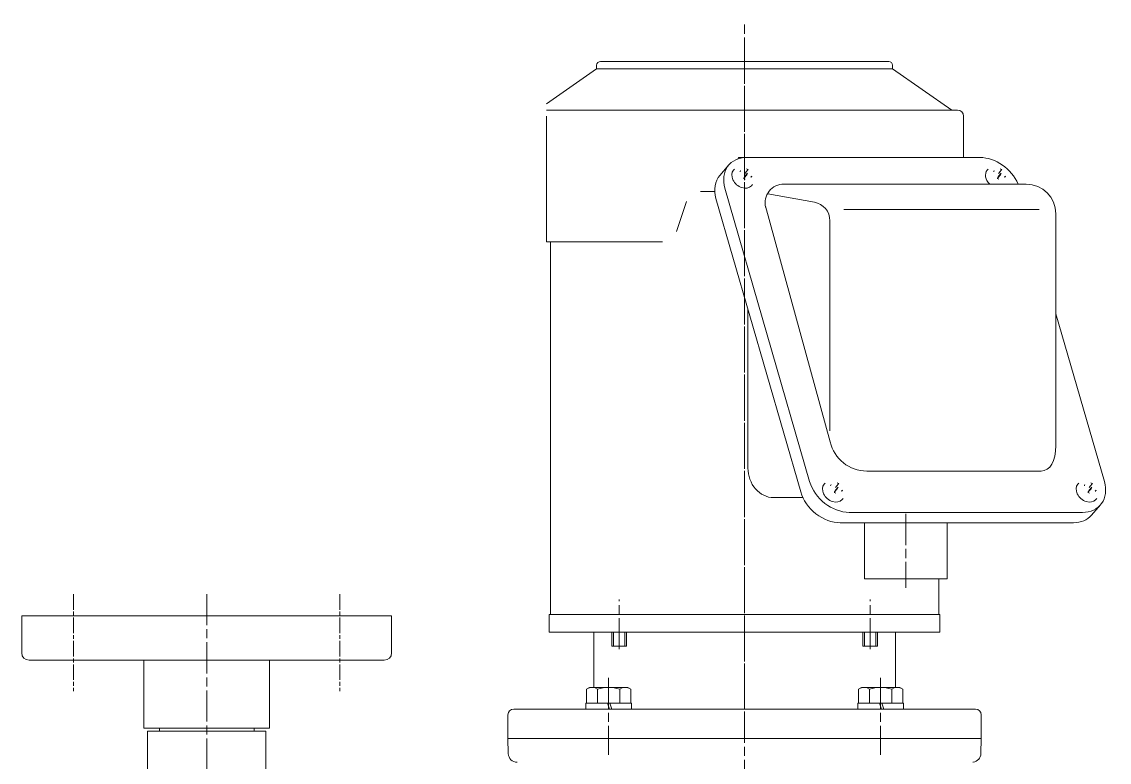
# Model space of a CAD drawing. Units: millimetres at full size. Extents: x -2818 to 571, y -785 to 714.
# Drawn here: x 145.4 to 512.9, y -85.2 to 165.2 of the extents above; entities that cross this region are included whole.
import ezdxf

# ---------------------------------------------------------------- set-up
doc = ezdxf.new("R2010")
doc.units = ezdxf.units.MM
doc.header["$LTSCALE"] = 0.88
doc.linetypes.add('CHAIN', pattern=[18.5, 12, -1.5, 3.5, -1.5])
doc.linetypes.add('USER5', pattern=[9, 6, -0.75, 1.5, -0.75])
doc.layers.add('0-2_AM_1', color=3, linetype='Continuous', lineweight=18)
doc.layers.add('0-4_AM_7', color=2, linetype='CHAIN', lineweight=18)

msp = doc.modelspace()

# ---------------------------------------------------------------- linework, layer by layer
at = {"layer": '0-2_AM_1'}
for p, q in [((340.9765, 151.794), (438.3765, 151.794)), ((339.6765, 149.294), (322.6765, 137.3904)), ((339.6765, 150.494), (339.6765, 149.294)), ((439.6765, 150.494), (439.6765, 149.294)), ((322.6765, 135.294), (461.6765, 135.294)), ((322.6765, 133.294), (322.6765, 90.794)), ((463.6765, 119.294), (463.6765, 133.294)), ((390.4163, 119.294), (469.2246, 119.294)), ((381.3141, 113.2575), (384.3452, 116.7575)), ((385.9285, 114.9844), (386.2516, 115.3575)), ((389.5994, 112.8192), (390.6217, 113.9996)), ((390.0766, 114.2694), (389.7443, 113.8857)), ((389.8873, 113.8258), (389.9847, 114.1633)), ((390.8384, 115.183), (390.089, 114.3177)), ((471.665, 114.9844), (471.9882, 115.3575)), ((475.3359, 112.8192), (476.3582, 113.9996)), ((475.8131, 114.2694), (475.4808, 113.8857)), ((475.6238, 113.8258), (475.7212, 114.1633)), ((476.5749, 115.183), (475.8255, 114.3177)), ((389.4042, 112.1523), (389.4605, 112.3473)), ((390.4868, 113.5324), (389.4605, 112.3473)), ((389.7842, 112.7211), (389.5973, 112.8136)), ((392.0674, 112.9751), (391.7788, 112.6419)), ((475.1407, 112.1523), (475.197, 112.3473)), ((476.2233, 113.5324), (475.197, 112.3473)), ((475.5207, 112.7211), (475.3338, 112.8136)), ((477.8039, 112.9751), (477.5153, 112.6419)), ((379.5814, 107.794), (374.7837, 107.794)), ((383.024, 108.9017), (411.665, 9.6863)), ((391.9759, 109.7472), (392.2991, 110.1203)), ((413.2613, 104.1651), (397.4751, 106.9485)), ((370.0388, 104.3709), (366.6642, 94.217)), ((408.634, 6.1863), (379.9929, 105.4017)), ((396.7527, 102.8067), (418.6045, 23.1168)), ((423.1672, 101.721), (489.2548, 101.721)), ((494.8714, 21.9319), (494.8714, 100.294)), ((418.5097, 97.9102), (418.5097, 26.8492)), ((322.6765, 90.794), (361.9194, 90.794)), ((324.0765, -35.206), (324.0765, 90.794)), ((390.8214, 14.294), (390.8214, 67.8908)), ((511.258, 9.6863), (494.8714, 66.4511)), ((430.9816, 13.2716), (489.8714, 13.2716)), ((416.5695, 8.8408), (416.8927, 9.2139)), ((421.1278, 7.3888), (420.1015, 6.2037)), ((420.2404, 6.6756), (421.2627, 7.8561)), ((420.7176, 8.1258), (420.3853, 7.7421)), ((420.5283, 7.6822), (420.6257, 8.0198)), ((421.4794, 9.0394), (420.73, 8.1741)), ((502.306, 8.8408), (502.6292, 9.2139)), ((506.8644, 7.3888), (505.838, 6.2037)), ((505.9769, 6.6756), (506.9992, 7.8561)), ((506.4541, 8.1258), (506.1218, 7.7421)), ((506.2648, 7.6822), (506.3623, 8.0198)), ((507.2159, 9.0394), (506.4665, 8.1741)), ((399.4816, 4.294), (409.354, 4.294)), ((420.0452, 6.0087), (420.1015, 6.2037)), ((420.4252, 6.5775), (420.2383, 6.67)), ((422.7084, 6.8315), (422.4198, 6.4983)), ((422.617, 3.6036), (422.9401, 3.9767)), ((505.7817, 6.0087), (505.838, 6.2037)), ((506.1617, 6.5775), (505.9748, 6.67)), ((508.4449, 6.8315), (508.1563, 6.4983)), ((508.3535, 3.6036), (508.6766, 3.9767)), ((506.9057, -1.6696), (509.9368, 1.8304)), ((425.0574, -0.706), (503.8657, -0.706)), ((422.0263, -4.206), (500.8346, -4.206)), ((430.1784, -23.206), (430.1784, -4.206)), ((458.1784, -23.206), (458.1784, -4.206)), ((430.1784, -23.206), (458.1784, -23.206)), ((455.2765, -35.206), (455.2765, -23.206)), ((145.3765, -35.706), (145.3765, -48.206)), ((145.3765, -35.706), (270.3765, -35.706)), ((270.3765, -35.706), (270.3765, -48.206)), ((323.6765, -35.206), (455.6765, -35.206)), ((323.6765, -41.206), (323.6765, -35.206)), ((455.6765, -41.206), (455.6765, -35.206)), ((323.6765, -41.206), (455.6765, -41.206)), ((338.6765, -59.906), (338.6765, -41.206)), ((344.7501, -45.906), (344.7501, -41.206)), ((345.3501, -45.906), (345.3501, -41.206)), ((349.1501, -45.906), (349.1501, -41.206)), ((349.7501, -45.906), (349.7501, -41.206)), ((429.6029, -45.906), (429.6029, -41.206)), ((430.2029, -45.906), (430.2029, -41.206)), ((434.0029, -45.906), (434.0029, -41.206)), ((434.6029, -45.906), (434.6029, -41.206)), ((440.6765, -59.906), (440.6765, -41.206)), ((344.7501, -45.906), (349.7501, -45.906)), ((434.6029, -45.906), (429.6029, -45.906)), ((147.8765, -50.706), (267.8765, -50.706)), ((186.6265, -50.706), (186.6265, -73.706)), ((229.1265, -50.706), (229.1265, -73.706)), ((336.2071, -60.4877), (337.2146, -59.906)), ((336.2071, -60.4877), (336.2071, -65.206)), ((350.2146, -59.906), (337.2146, -59.906)), ((339.9598, -60.4877), (339.9598, -65.206)), ((347.4693, -60.4877), (347.4693, -65.206)), ((351.2221, -60.4877), (350.2146, -59.906)), ((351.2221, -60.4877), (351.2221, -65.206)), ((428.1309, -60.4877), (429.1384, -59.906)), ((428.1309, -60.4877), (428.1309, -65.206)), ((442.1384, -59.906), (429.1384, -59.906)), ((431.8837, -60.4877), (431.8837, -65.206)), ((439.3932, -60.4877), (439.3932, -65.206)), ((443.1459, -60.4877), (442.1384, -59.906)), ((443.1459, -60.4877), (443.1459, -65.206)), ((336.0146, -65.206), (351.4146, -65.206)), ((336.0146, -65.206), (336.0146, -67.206)), ((351.2221, -65.206), (336.2071, -65.206)), ((343.3146, -65.206), (344.0425, -67.206)), ((344.1146, -65.206), (344.8425, -67.206)), ((427.9384, -65.206), (443.3384, -65.206)), ((427.9384, -65.206), (427.9384, -67.206)), ((443.1459, -65.206), (428.1309, -65.206)), ((435.2384, -65.206), (435.9664, -67.206)), ((436.0384, -65.206), (436.7664, -67.206)), ((309.6765, -77.206), (309.6765, -69.206)), ((311.6765, -67.206), (467.6765, -67.206)), ((469.6765, -77.206), (469.6765, -69.206)), ((186.6265, -73.706), (229.1265, -73.706)), ((191.8765, -73.706), (191.8765, -74.706)), ((223.8765, -73.706), (223.8765, -74.706)), ((309.6765, -77.206), (469.6765, -77.206)), ((469.6765, -77.206), (389.6765, -77.206)), ((469.5435, -82.2846), (469.6765, -77.206))]:
    msp.add_line(p, q, dxfattribs=at)
for points in [[(339.6765, 149.294), (439.6765, 149.294), (459.6706, 135.294)], [(387.3648, 118.79), (387.6558, 119.294), (390.4163, 119.294)], [(484.8714, 110.294), (425.9816, 110.294), (402.9737, 110.294)], [(336.0146, -67.206), (351.4146, -67.206), (351.4146, -65.206)], [(427.9384, -67.206), (443.3384, -67.206), (443.3384, -65.206)], [(227.8765, -166.706), (187.8765, -166.706), (187.8765, -74.706)], [(227.8765, -166.706), (227.8765, -74.706), (187.8765, -74.706)], [(309.8095, -82.2846), (309.6765, -77.206), (389.6765, -77.206)]]:
    msp.add_lwpolyline(points, dxfattribs=at)
for centre, radius, start, end in [((340.9765, 150.494), 1.3, 90, 180), ((438.3765, 150.494), 1.3, 0, 90), ((461.6765, 133.294), 2, 0, 90), ((402.9737, 103.9424), 6.3514, 90, 193), ((484.8714, 100.294), 10, 0, 90), ((412.1584, 97.9102), 6.3514, 0, 79.99998), ((430.9816, 25.9743), 12.7027, 193, 270), ((147.8765, -48.206), 2.5, 180, 270), ((267.8765, -48.206), 2.5, 270, 0), ((338.0835, -63.2233), 3.3173, 55.55313, 115.55313), ((343.7146, -72.3152), 12.4091, 72.38753, 107.61247), ((349.3457, -63.2233), 3.3173, 64.44687, 124.44687), ((430.0073, -63.2233), 3.3173, 55.55313, 115.55313), ((435.6384, -72.3152), 12.4091, 72.38753, 107.61247), ((441.2696, -63.2233), 3.3173, 64.44687, 124.44687), ((311.6765, -69.206), 2, 90, 180), ((467.6765, -69.206), 2, 0, 90), ((312.8085, -82.206), 3, 181.50002, 270), ((466.5445, -82.206), 3, 278.3157, 358.4997), ((467.2677, -87.1534), 2, 98.3154, 103.1664)]:
    msp.add_arc(centre, radius, start, end, dxfattribs=at)
for centre, major_axis, ratio, start_param, end_param in [((393.4163, 108.9017), (-9.0711, 7.8558), 0.75, 5.56946093, 7.14025726), ((472.2246, 108.9017), (9.0711, -7.8558), 0.75, 0.99145061, 2.42786827), ((388.9522, 112.3658), (3.0237, -2.6186), 0.75, 3.14159265, 6.28318531), ((390.0943, 113.6845), (-1.663, 1.4402), 0.75, 0.19140484, 0.4755415), ((390.0943, 113.6845), (1.663, -1.4402), 0.75, 1.76220117, 2.04633783), ((474.6887, 112.3658), (-3.0237, 2.6186), 0.75, 0, 1.49817048), ((475.8308, 113.6845), (-1.663, 1.4402), 0.75, 0.19140484, 0.4755415), ((475.8308, 113.6845), (1.663, -1.4402), 0.75, 1.76220117, 2.04633783), ((390.3852, 105.4017), (-9.0711, 7.8558), 0.75, 6.28318531, 7.14025726), ((390.0943, 113.6845), (-1.663, 1.4402), 0.75, 1.76220117, 2.04633783), ((390.0943, 113.6845), (1.663, -1.4402), 0.75, 0.19140484, 0.4755415), ((475.8308, 113.6845), (-1.663, 1.4402), 0.75, 1.76220117, 2.04633783), ((475.8308, 113.6845), (1.663, -1.4402), 0.75, 0.19140484, 0.4755415), ((484.8714, 30.5921), (6.368, -17.0803), 0.451416, 6.11644872, 7.16364627), ((399.4816, 14.294), (0, -10), 0.866025, 4.71238898, 6.28318531), ((422.0574, 9.6863), (-9.0711, 7.8558), 0.75, 0.85707195, 2.42786827), ((419.5933, 6.2222), (3.0237, -2.6186), 0.75, 3.14159265, 6.28318531), ((420.7353, 7.5409), (-1.663, 1.4402), 0.75, 0.19140484, 0.4755415), ((420.7353, 7.5409), (1.663, -1.4402), 0.75, 1.76220117, 2.04633783), ((505.3298, 6.2222), (3.0237, -2.6186), 0.75, 3.14159265, 6.28318531), ((500.8657, 9.6863), (9.0711, -7.8558), 0.75, 5.56946093, 7.14025726), ((506.4718, 7.5409), (-1.663, 1.4402), 0.75, 0.19140484, 0.4755415), ((506.4718, 7.5409), (1.663, -1.4402), 0.75, 1.76220117, 2.04633783), ((419.0263, 6.1863), (9.0711, -7.8558), 0.75, 3.9986646, 5.56946093), ((420.7353, 7.5409), (-1.663, 1.4402), 0.75, 1.76220117, 2.04633783), ((420.7353, 7.5409), (1.663, -1.4402), 0.75, 0.19140484, 0.4755415), ((506.4718, 7.5409), (-1.663, 1.4402), 0.75, 1.76220117, 2.04633783), ((506.4718, 7.5409), (1.663, -1.4402), 0.75, 0.19140484, 0.4755415), ((497.8346, 6.1863), (9.0711, -7.8558), 0.75, 5.56946093, 6.28318531)]:
    msp.add_ellipse(centre, major_axis=major_axis, ratio=ratio, start_param=start_param, end_param=end_param, dxfattribs=at)
at = {"layer": '0-4_AM_7'}
for p, q in [((389.6765, -176.3374), (389.6765, 165.1964)), ((389.6765, 154.794), (389.6765, -77.206)), ((444.1784, -1.206), (444.1784, -26.206)), ((207.8765, -28.3368), (207.8765, -433.5509)), ((347.2501, -47.006), (347.2501, -30.206)), ((432.1029, -47.006), (432.1029, -30.206)), ((343.7146, -56.6193), (343.7146, -82.706)), ((435.6384, -56.6193), (435.6384, -82.706))]:
    msp.add_line(p, q, dxfattribs=at)
at = {"layer": '0-4_AM_7', "linetype": 'USER5'}
for p, q in [((162.8765, -28.3368), (162.8765, -61.1572)), ((252.8765, -28.3368), (252.8765, -61.1572))]:
    msp.add_line(p, q, dxfattribs=at)

doc.saveas('drawing.dxf')
